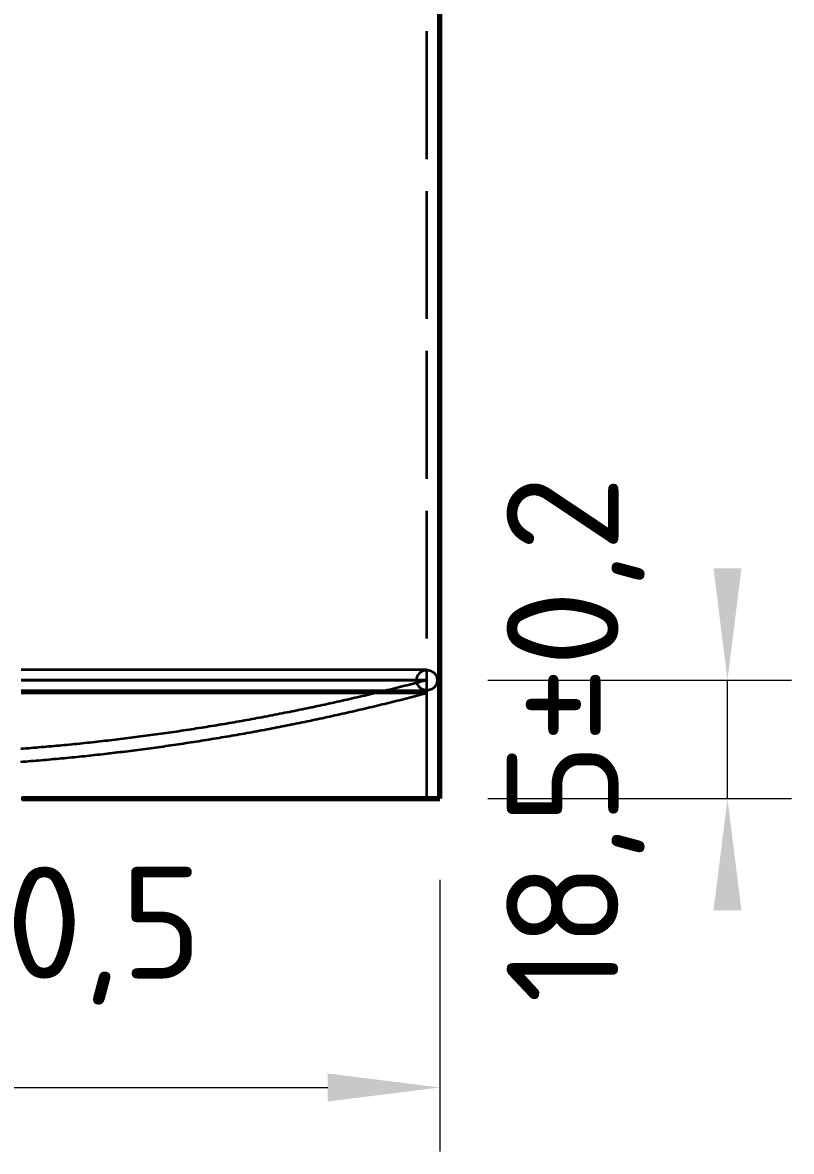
# Model space of a CAD drawing. Header units: millimetres. Extents: x 0 to 594, y 0 to 420.
# Drawn here: x 132.28 to 156.33, y 177.71 to 213.02 of the extents above; entities that cross this region are included whole.
import ezdxf

# ---------------------------------------------------------------- set-up
doc = ezdxf.new("R2010")
doc.units = ezdxf.units.MM
doc.linetypes.add('IRAM-E-TRAZOS', pattern=[5, 4, -1])
for name, color, linetype, lineweight in [('01-VISIBLE', 7, 'CONTINUOUS', 70), ('02-OCULTA', 4, 'IRAM-E-TRAZOS', 35), ('04-COTA', 3, 'CONTINUOUS', 18)]:
    doc.layers.add(name, color=color, linetype=linetype, lineweight=lineweight)
doc.styles.add('ISO3098', font='isocpeur.ttf')
doc.dimstyles.new('FLAMA-IRAM', dxfattribs={"dimtxt": 3.5, "dimasz": 3.5, "dimexe": 2, "dimexo": 1.5, "dimgap": 1, "dimtad": 1, "dimdec": 1, "dimtxsty": 'ISO3098', "dimblk": 'IRAM_FLECHA', "dimblk1": 'IRAM_FLECHA', "dimblk2": 'IRAM_FLECHA', "dimcen": 2.5, "dimclrd": 3, "dimclre": 3, "dimclrt": 3, "dimazin": 3, "dimtfac": 1, "dimtmove": 0, "dimatfit": 3, "dimlwd": 18, "dimlwe": 18})

# ---------------------------------------------------------------- blocks, each defined once
blk = doc.blocks.new('IRAM_FLECHA')
blk.add_solid([(0, 0), (-1, 0.125), (-1, -0.125)])

msp = doc.modelspace()

# ---------------------------------------------------------------- linework, layer by layer
at = {"layer": '01-VISIBLE'}
msp.add_line((145.325, 188.75), (145.325, 286.185), dxfattribs=at)
msp.add_lwpolyline([(132.257, 188.75), (132.348, 188.75), (132.439, 188.75), (132.529, 188.75), (132.62, 188.75), (132.711, 188.75), (132.802, 188.75), (132.892, 188.75), (132.983, 188.75), (133.074, 188.75), (133.165, 188.75), (133.255, 188.75), (133.346, 188.75), (133.437, 188.75), (133.528, 188.75), (133.618, 188.75), (133.709, 188.75), (133.8, 188.75), (133.891, 188.75), (133.981, 188.75), (134.072, 188.75), (134.163, 188.75), (134.254, 188.75), (134.344, 188.75), (134.435, 188.75), (134.526, 188.75), (134.617, 188.75), (134.707, 188.75), (134.798, 188.75), (134.889, 188.75), (134.98, 188.75), (135.07, 188.75), (135.161, 188.75), (135.252, 188.75), (135.343, 188.75), (135.433, 188.75), (135.524, 188.75), (135.615, 188.75), (135.706, 188.75), (135.796, 188.75), (135.887, 188.75), (135.978, 188.75), (136.069, 188.75), (136.159, 188.75), (136.25, 188.75), (136.341, 188.75), (136.431, 188.75), (136.522, 188.75), (136.613, 188.75), (136.704, 188.75), (136.794, 188.75), (136.885, 188.75), (136.976, 188.75), (137.067, 188.75), (137.158, 188.75), (137.248, 188.75), (137.339, 188.75), (137.43, 188.75), (137.521, 188.75), (137.611, 188.75), (137.702, 188.75), (137.793, 188.75), (137.884, 188.75), (137.974, 188.75), (138.065, 188.75), (138.156, 188.75), (138.247, 188.75), (138.337, 188.75), (138.428, 188.75), (138.519, 188.75), (138.61, 188.75), (138.7, 188.75), (138.791, 188.75), (138.882, 188.75), (138.973, 188.75), (139.063, 188.75), (139.154, 188.75), (139.245, 188.75), (139.335, 188.75), (139.426, 188.75), (139.517, 188.75), (139.608, 188.75), (139.699, 188.75), (139.789, 188.75), (139.88, 188.75), (139.971, 188.75), (140.062, 188.75), (140.152, 188.75), (140.243, 188.75), (140.334, 188.75), (140.425, 188.75), (140.515, 188.75), (140.606, 188.75), (140.697, 188.75), (140.788, 188.75), (140.878, 188.75), (140.969, 188.75), (141.06, 188.75), (141.151, 188.75), (141.241, 188.75), (141.332, 188.75), (141.423, 188.75), (141.514, 188.75), (141.604, 188.75), (141.695, 188.75), (141.786, 188.75), (141.877, 188.75), (141.967, 188.75), (142.058, 188.75), (142.149, 188.75), (142.24, 188.75), (142.33, 188.75), (142.421, 188.75), (142.512, 188.75), (142.603, 188.75), (142.693, 188.75), (142.784, 188.75), (142.875, 188.75), (142.966, 188.75), (143.056, 188.75), (143.147, 188.75), (143.238, 188.75), (143.329, 188.75), (143.419, 188.75), (143.51, 188.75), (143.601, 188.75), (143.692, 188.75), (143.782, 188.75), (143.873, 188.75), (143.964, 188.75), (144.055, 188.75), (144.145, 188.75), (144.236, 188.75), (144.327, 188.75), (144.418, 188.75), (144.508, 188.75), (144.599, 188.75), (144.69, 188.75), (144.781, 188.75), (144.871, 188.75), (144.962, 188.75), (145.053, 188.75), (145.144, 188.75), (145.234, 188.75), (145.325, 188.75)], dxfattribs=at)
at = {"layer": '02-OCULTA'}
for p, q in [((144.925, 188.75), (144.925, 286.185)), ((144.925, 192.05), (144.925, 192.45))]:
    msp.add_line(p, q, dxfattribs=at)
for points in [[(144.925, 192.45), (144.847, 192.43), (144.77, 192.409), (144.692, 192.389), (144.615, 192.369), (144.537, 192.349), (144.46, 192.329), (144.382, 192.309), (144.304, 192.289), (144.227, 192.269), (144.149, 192.25), (144.071, 192.23), (143.993, 192.211), (143.916, 192.191), (143.838, 192.172), (143.76, 192.153), (143.682, 192.134), (143.604, 192.115), (143.526, 192.096), (143.449, 192.077), (143.371, 192.058), (143.293, 192.039), (143.215, 192.021), (143.137, 192.002), (143.059, 191.984), (142.981, 191.965), (142.903, 191.947), (142.825, 191.929), (142.747, 191.911), (142.669, 191.893), (142.59, 191.875), (142.512, 191.857), (142.434, 191.839), (142.356, 191.822), (142.278, 191.804), (142.2, 191.787), (142.121, 191.769), (142.043, 191.752), (141.965, 191.735), (141.886, 191.717), (141.808, 191.7), (141.73, 191.683), (141.651, 191.666), (141.573, 191.65), (141.495, 191.633), (141.416, 191.616), (141.338, 191.6), (141.259, 191.583), (141.181, 191.567), (141.102, 191.551), (141.024, 191.534), (140.945, 191.518), (140.867, 191.502), (140.788, 191.486), (140.71, 191.471), (140.631, 191.455), (140.553, 191.439), (140.474, 191.424), (140.395, 191.408), (140.317, 191.393), (140.238, 191.377), (140.159, 191.362), (140.081, 191.347), (140.002, 191.332), (139.923, 191.317), (139.844, 191.302), (139.766, 191.287), (139.687, 191.273), (139.608, 191.258), (139.529, 191.244), (139.45, 191.229), (139.372, 191.215), (139.293, 191.201), (139.214, 191.186), (139.135, 191.172), (139.056, 191.158), (138.977, 191.144), (138.898, 191.131), (138.819, 191.117), (138.74, 191.103), (138.661, 191.09), (138.582, 191.076), (138.503, 191.063), (138.424, 191.05), (138.345, 191.037), (138.266, 191.024), (138.187, 191.011), (138.108, 190.998), (138.029, 190.985), (137.949, 190.972), (137.87, 190.96), (137.791, 190.947), (137.712, 190.935), (137.633, 190.922), (137.554, 190.91), (137.474, 190.898), (137.395, 190.886), (137.316, 190.874), (137.237, 190.862), (137.157, 190.85), (137.078, 190.838), (136.999, 190.827), (136.919, 190.815), (136.84, 190.804), (136.761, 190.792), (136.681, 190.781), (136.602, 190.77), (136.523, 190.759), (136.443, 190.748), (136.364, 190.737), (136.284, 190.726), (136.205, 190.716), (136.125, 190.705), (136.046, 190.694), (135.967, 190.684), (135.887, 190.674), (135.808, 190.663), (135.728, 190.653), (135.649, 190.643), (135.569, 190.633), (135.489, 190.623), (135.41, 190.614), (135.33, 190.604), (135.251, 190.594), (135.171, 190.585), (135.092, 190.575), (135.012, 190.566), (134.932, 190.557), (134.853, 190.548), (134.773, 190.539), (134.693, 190.53), (134.614, 190.521), (134.534, 190.512), (134.454, 190.504), (134.375, 190.495), (134.295, 190.487), (134.215, 190.478), (134.136, 190.47), (134.056, 190.462), (133.976, 190.454), (133.896, 190.446), (133.817, 190.438), (133.737, 190.43), (133.657, 190.422), (133.577, 190.414), (133.498, 190.407), (133.418, 190.399), (133.338, 190.392), (133.258, 190.385), (133.178, 190.378), (133.098, 190.371), (133.019, 190.364), (132.939, 190.357), (132.859, 190.35), (132.779, 190.343), (132.699, 190.337), (132.619, 190.33), (132.539, 190.324), (132.459, 190.317), (132.38, 190.311), (132.3, 190.305), (132.22, 190.299)], [(144.925, 192.77), (144.836, 192.77), (144.748, 192.77), (144.659, 192.77), (144.57, 192.77), (144.481, 192.77), (144.393, 192.77), (144.304, 192.77), (144.215, 192.77), (144.126, 192.77), (144.038, 192.77), (143.949, 192.77), (143.86, 192.77), (143.771, 192.77), (143.683, 192.77), (143.594, 192.77), (143.505, 192.77), (143.416, 192.77), (143.328, 192.77), (143.239, 192.77), (143.15, 192.77), (143.061, 192.77), (142.973, 192.77), (142.884, 192.77), (142.795, 192.77), (142.706, 192.77), (142.618, 192.77), (142.529, 192.77), (142.44, 192.77), (142.351, 192.77), (142.262, 192.77), (142.174, 192.77), (142.085, 192.77), (141.996, 192.77), (141.907, 192.77), (141.819, 192.77), (141.73, 192.77), (141.641, 192.77), (141.552, 192.77), (141.464, 192.77), (141.375, 192.77), (141.286, 192.77), (141.197, 192.77), (141.109, 192.77), (141.02, 192.77), (140.931, 192.77), (140.842, 192.77), (140.754, 192.77), (140.665, 192.77), (140.576, 192.77), (140.487, 192.77), (140.399, 192.77), (140.31, 192.77), (140.221, 192.77), (140.132, 192.77), (140.044, 192.77), (139.955, 192.77), (139.866, 192.77), (139.777, 192.77), (139.689, 192.77), (139.6, 192.77), (139.511, 192.77), (139.422, 192.77), (139.334, 192.77), (139.245, 192.77), (139.156, 192.77), (139.067, 192.77), (138.979, 192.77), (138.89, 192.77), (138.801, 192.77), (138.712, 192.77), (138.624, 192.77), (138.535, 192.77), (138.446, 192.77), (138.357, 192.77), (138.269, 192.77), (138.18, 192.77), (138.091, 192.77), (138.002, 192.77), (137.914, 192.77), (137.825, 192.77), (137.736, 192.77), (137.647, 192.77), (137.559, 192.77), (137.47, 192.77), (137.381, 192.77), (137.292, 192.77), (137.204, 192.77), (137.115, 192.77), (137.026, 192.77), (136.937, 192.77), (136.849, 192.77), (136.76, 192.77), (136.671, 192.77), (136.582, 192.77), (136.494, 192.77), (136.405, 192.77), (136.316, 192.77), (136.227, 192.77), (136.139, 192.77), (136.05, 192.77), (135.961, 192.77), (135.872, 192.77), (135.784, 192.77), (135.695, 192.77), (135.606, 192.77), (135.517, 192.77), (135.429, 192.77), (135.34, 192.77), (135.251, 192.77), (135.162, 192.77), (135.074, 192.77), (134.985, 192.77), (134.896, 192.77), (134.807, 192.77), (134.719, 192.77), (134.63, 192.77), (134.541, 192.77), (134.452, 192.77), (134.364, 192.77), (134.275, 192.77), (134.186, 192.77), (134.097, 192.77), (134.009, 192.77), (133.92, 192.77), (133.831, 192.77), (133.742, 192.77), (133.654, 192.77), (133.565, 192.77), (133.476, 192.77), (133.387, 192.77), (133.299, 192.77), (133.21, 192.77), (133.121, 192.77), (133.032, 192.77), (132.944, 192.77), (132.855, 192.77), (132.766, 192.77), (132.677, 192.77), (132.589, 192.77), (132.5, 192.77), (132.411, 192.77), (132.322, 192.77), (132.234, 192.77)], [(144.925, 192.77), (144.836, 192.77), (144.748, 192.77), (144.659, 192.77), (144.57, 192.77), (144.481, 192.77), (144.393, 192.77), (144.304, 192.77), (144.215, 192.77), (144.126, 192.77), (144.038, 192.77), (143.949, 192.77), (143.86, 192.77), (143.771, 192.77), (143.683, 192.77), (143.594, 192.77), (143.505, 192.77), (143.416, 192.77), (143.328, 192.77), (143.239, 192.77), (143.15, 192.77), (143.061, 192.77), (142.973, 192.77), (142.884, 192.77), (142.795, 192.77), (142.706, 192.77), (142.618, 192.77), (142.529, 192.77), (142.44, 192.77), (142.351, 192.77), (142.262, 192.77), (142.174, 192.77), (142.085, 192.77), (141.996, 192.77), (141.907, 192.77), (141.819, 192.77), (141.73, 192.77), (141.641, 192.77), (141.552, 192.77), (141.464, 192.77), (141.375, 192.77), (141.286, 192.77), (141.197, 192.77), (141.109, 192.77), (141.02, 192.77), (140.931, 192.77), (140.842, 192.77), (140.754, 192.77), (140.665, 192.77), (140.576, 192.77), (140.487, 192.77), (140.399, 192.77), (140.31, 192.77), (140.221, 192.77), (140.132, 192.77), (140.044, 192.77), (139.955, 192.77), (139.866, 192.77), (139.777, 192.77), (139.689, 192.77), (139.6, 192.77), (139.511, 192.77), (139.422, 192.77), (139.334, 192.77), (139.245, 192.77), (139.156, 192.77), (139.067, 192.77), (138.979, 192.77), (138.89, 192.77), (138.801, 192.77), (138.712, 192.77), (138.624, 192.77), (138.535, 192.77), (138.446, 192.77), (138.357, 192.77), (138.269, 192.77), (138.18, 192.77), (138.091, 192.77), (138.002, 192.77), (137.914, 192.77), (137.825, 192.77), (137.736, 192.77), (137.647, 192.77), (137.559, 192.77), (137.47, 192.77), (137.381, 192.77), (137.292, 192.77), (137.204, 192.77), (137.115, 192.77), (137.026, 192.77), (136.937, 192.77), (136.849, 192.77), (136.76, 192.77), (136.671, 192.77), (136.582, 192.77), (136.494, 192.77), (136.405, 192.77), (136.316, 192.77), (136.227, 192.77), (136.139, 192.77), (136.05, 192.77), (135.961, 192.77), (135.872, 192.77), (135.784, 192.77), (135.695, 192.77), (135.606, 192.77), (135.517, 192.77), (135.429, 192.77), (135.34, 192.77), (135.251, 192.77), (135.162, 192.77), (135.074, 192.77), (134.985, 192.77), (134.896, 192.77), (134.807, 192.77), (134.719, 192.77), (134.63, 192.77), (134.541, 192.77), (134.452, 192.77), (134.364, 192.77), (134.275, 192.77), (134.186, 192.77), (134.097, 192.77), (134.009, 192.77), (133.92, 192.77), (133.831, 192.77), (133.742, 192.77), (133.654, 192.77), (133.565, 192.77), (133.476, 192.77), (133.387, 192.77), (133.299, 192.77), (133.21, 192.77), (133.121, 192.77), (133.032, 192.77), (132.944, 192.77), (132.855, 192.77), (132.766, 192.77), (132.677, 192.77), (132.589, 192.77), (132.5, 192.77), (132.411, 192.77), (132.322, 192.77), (132.234, 192.77)], [(144.925, 192.45), (144.836, 192.45), (144.748, 192.45), (144.659, 192.45), (144.57, 192.45), (144.481, 192.45), (144.393, 192.45), (144.304, 192.45), (144.215, 192.45), (144.126, 192.45), (144.037, 192.45), (143.949, 192.45), (143.86, 192.45), (143.771, 192.45), (143.683, 192.45), (143.594, 192.45), (143.505, 192.45), (143.416, 192.45), (143.328, 192.45), (143.239, 192.45), (143.15, 192.45), (143.061, 192.45), (142.972, 192.45), (142.884, 192.45), (142.795, 192.45), (142.706, 192.45), (142.618, 192.45), (142.529, 192.45), (142.44, 192.45), (142.351, 192.45), (142.262, 192.45), (142.174, 192.45), (142.085, 192.45), (141.996, 192.45), (141.907, 192.45), (141.819, 192.45), (141.73, 192.45), (141.641, 192.45), (141.552, 192.45), (141.464, 192.45), (141.375, 192.45), (141.286, 192.45), (141.197, 192.45), (141.109, 192.45), (141.02, 192.45), (140.931, 192.45), (140.842, 192.45), (140.754, 192.45), (140.665, 192.45), (140.576, 192.45), (140.487, 192.45), (140.399, 192.45), (140.31, 192.45), (140.221, 192.45), (140.132, 192.45), (140.044, 192.45), (139.955, 192.45), (139.866, 192.45), (139.777, 192.45), (139.689, 192.45), (139.6, 192.45), (139.511, 192.45), (139.422, 192.45), (139.334, 192.45), (139.245, 192.45), (139.156, 192.45), (139.067, 192.45), (138.979, 192.45), (138.89, 192.45), (138.801, 192.45), (138.712, 192.45), (138.624, 192.45), (138.535, 192.45), (138.446, 192.45), (138.357, 192.45), (138.269, 192.45), (138.18, 192.45), (138.091, 192.45), (138.002, 192.45), (137.914, 192.45), (137.825, 192.45), (137.736, 192.45), (137.647, 192.45), (137.559, 192.45), (137.47, 192.45), (137.381, 192.45), (137.292, 192.45), (137.204, 192.45), (137.115, 192.45), (137.026, 192.45), (136.937, 192.45), (136.849, 192.45), (136.76, 192.45), (136.671, 192.45), (136.582, 192.45), (136.494, 192.45), (136.405, 192.45), (136.316, 192.45), (136.227, 192.45), (136.139, 192.45), (136.05, 192.45), (135.961, 192.45), (135.872, 192.45), (135.784, 192.45), (135.695, 192.45), (135.606, 192.45), (135.517, 192.45), (135.429, 192.45), (135.34, 192.45), (135.251, 192.45), (135.162, 192.45), (135.074, 192.45), (134.985, 192.45), (134.896, 192.45), (134.807, 192.45), (134.719, 192.45), (134.63, 192.45), (134.541, 192.45), (134.452, 192.45), (134.364, 192.45), (134.275, 192.45), (134.186, 192.45), (134.097, 192.45), (134.009, 192.45), (133.92, 192.45), (133.831, 192.45), (133.742, 192.45), (133.654, 192.45), (133.565, 192.45), (133.476, 192.45), (133.387, 192.45), (133.299, 192.45), (133.21, 192.45), (133.121, 192.45), (133.032, 192.45), (132.944, 192.45), (132.855, 192.45), (132.766, 192.45), (132.677, 192.45), (132.589, 192.45), (132.5, 192.45), (132.411, 192.45), (132.322, 192.45), (132.234, 192.45)], [(132.234, 192.45), (132.322, 192.45), (132.411, 192.45), (132.5, 192.45), (132.589, 192.45), (132.677, 192.45), (132.766, 192.45), (132.855, 192.45), (132.944, 192.45), (133.032, 192.45), (133.121, 192.45), (133.21, 192.45), (133.299, 192.45), (133.387, 192.45), (133.476, 192.45), (133.565, 192.45), (133.654, 192.45), (133.742, 192.45), (133.831, 192.45), (133.92, 192.45), (134.009, 192.45), (134.097, 192.45), (134.186, 192.45), (134.275, 192.45), (134.364, 192.45), (134.452, 192.45), (134.541, 192.45), (134.63, 192.45), (134.719, 192.45), (134.807, 192.45), (134.896, 192.45), (134.985, 192.45), (135.074, 192.45), (135.162, 192.45), (135.251, 192.45), (135.34, 192.45), (135.429, 192.45), (135.517, 192.45), (135.606, 192.45), (135.695, 192.45), (135.784, 192.45), (135.872, 192.45), (135.961, 192.45), (136.05, 192.45), (136.139, 192.45), (136.227, 192.45), (136.316, 192.45), (136.405, 192.45), (136.494, 192.45), (136.582, 192.45), (136.671, 192.45), (136.76, 192.45), (136.849, 192.45), (136.937, 192.45), (137.026, 192.45), (137.115, 192.45), (137.204, 192.45), (137.292, 192.45), (137.381, 192.45), (137.47, 192.45), (137.559, 192.45), (137.647, 192.45), (137.736, 192.45), (137.825, 192.45), (137.914, 192.45), (138.002, 192.45), (138.091, 192.45), (138.18, 192.45), (138.269, 192.45), (138.357, 192.45), (138.446, 192.45), (138.535, 192.45), (138.624, 192.45), (138.712, 192.45), (138.801, 192.45), (138.89, 192.45), (138.979, 192.45), (139.067, 192.45), (139.156, 192.45), (139.245, 192.45), (139.334, 192.45), (139.422, 192.45), (139.511, 192.45), (139.6, 192.45), (139.689, 192.45), (139.777, 192.45), (139.866, 192.45), (139.955, 192.45), (140.044, 192.45), (140.132, 192.45), (140.221, 192.45), (140.31, 192.45), (140.399, 192.45), (140.487, 192.45), (140.576, 192.45), (140.665, 192.45), (140.754, 192.45), (140.842, 192.45), (140.931, 192.45), (141.02, 192.45), (141.109, 192.45), (141.197, 192.45), (141.286, 192.45), (141.375, 192.45), (141.464, 192.45), (141.552, 192.45), (141.641, 192.45), (141.73, 192.45), (141.819, 192.45), (141.907, 192.45), (141.996, 192.45), (142.085, 192.45), (142.174, 192.45), (142.262, 192.45), (142.351, 192.45), (142.44, 192.45), (142.529, 192.45), (142.618, 192.45), (142.706, 192.45), (142.795, 192.45), (142.884, 192.45), (142.972, 192.45), (143.061, 192.45), (143.15, 192.45), (143.239, 192.45), (143.328, 192.45), (143.416, 192.45), (143.505, 192.45), (143.594, 192.45), (143.683, 192.45), (143.771, 192.45), (143.86, 192.45), (143.949, 192.45), (144.037, 192.45), (144.126, 192.45), (144.215, 192.45), (144.304, 192.45), (144.393, 192.45), (144.481, 192.45), (144.57, 192.45), (144.659, 192.45), (144.748, 192.45), (144.836, 192.45), (144.925, 192.45)], [(132.234, 192.13), (132.322, 192.13), (132.411, 192.13), (132.5, 192.13), (132.589, 192.13), (132.677, 192.13), (132.766, 192.13), (132.855, 192.13), (132.944, 192.13), (133.032, 192.13), (133.121, 192.13), (133.21, 192.13), (133.299, 192.13), (133.387, 192.13), (133.476, 192.13), (133.565, 192.13), (133.654, 192.13), (133.742, 192.13), (133.831, 192.13), (133.92, 192.13), (134.009, 192.13), (134.097, 192.13), (134.186, 192.13), (134.275, 192.13), (134.364, 192.13), (134.452, 192.13), (134.541, 192.13), (134.63, 192.13), (134.719, 192.13), (134.807, 192.13), (134.896, 192.13), (134.985, 192.13), (135.074, 192.13), (135.162, 192.13), (135.251, 192.13), (135.34, 192.13), (135.429, 192.13), (135.517, 192.13), (135.606, 192.13), (135.695, 192.13), (135.784, 192.13), (135.872, 192.13), (135.961, 192.13), (136.05, 192.13), (136.139, 192.13), (136.227, 192.13), (136.316, 192.13), (136.405, 192.13), (136.494, 192.13), (136.582, 192.13), (136.671, 192.13), (136.76, 192.13), (136.849, 192.13), (136.937, 192.13), (137.026, 192.13), (137.115, 192.13), (137.204, 192.13), (137.292, 192.13), (137.381, 192.13), (137.47, 192.13), (137.559, 192.13), (137.647, 192.13), (137.736, 192.13), (137.825, 192.13), (137.914, 192.13), (138.002, 192.13), (138.091, 192.13), (138.18, 192.13), (138.269, 192.13), (138.357, 192.13), (138.446, 192.13), (138.535, 192.13), (138.624, 192.13), (138.712, 192.13), (138.801, 192.13), (138.89, 192.13), (138.979, 192.13), (139.067, 192.13), (139.156, 192.13), (139.245, 192.13), (139.334, 192.13), (139.422, 192.13), (139.511, 192.13), (139.6, 192.13), (139.689, 192.13), (139.777, 192.13), (139.866, 192.13), (139.955, 192.13), (140.044, 192.13), (140.132, 192.13), (140.221, 192.13), (140.31, 192.13), (140.399, 192.13), (140.487, 192.13), (140.576, 192.13), (140.665, 192.13), (140.754, 192.13), (140.842, 192.13), (140.931, 192.13), (141.02, 192.13), (141.109, 192.13), (141.197, 192.13), (141.286, 192.13), (141.375, 192.13), (141.464, 192.13), (141.552, 192.13), (141.641, 192.13), (141.73, 192.13), (141.819, 192.13), (141.907, 192.13), (141.996, 192.13), (142.085, 192.13), (142.174, 192.13), (142.262, 192.13), (142.351, 192.13), (142.44, 192.13), (142.529, 192.13), (142.618, 192.13), (142.706, 192.13), (142.795, 192.13), (142.884, 192.13), (142.972, 192.13), (143.061, 192.13), (143.15, 192.13), (143.239, 192.13), (143.328, 192.13), (143.416, 192.13), (143.505, 192.13), (143.594, 192.13), (143.683, 192.13), (143.771, 192.13), (143.86, 192.13), (143.949, 192.13), (144.037, 192.13), (144.126, 192.13), (144.215, 192.13), (144.304, 192.13), (144.393, 192.13), (144.481, 192.13), (144.57, 192.13), (144.659, 192.13), (144.748, 192.13), (144.836, 192.13), (144.925, 192.13)], [(132.234, 192.13), (132.322, 192.13), (132.411, 192.13), (132.5, 192.13), (132.589, 192.13), (132.677, 192.13), (132.766, 192.13), (132.855, 192.13), (132.944, 192.13), (133.032, 192.13), (133.121, 192.13), (133.21, 192.13), (133.299, 192.13), (133.387, 192.13), (133.476, 192.13), (133.565, 192.13), (133.654, 192.13), (133.742, 192.13), (133.831, 192.13), (133.92, 192.13), (134.009, 192.13), (134.097, 192.13), (134.186, 192.13), (134.275, 192.13), (134.364, 192.13), (134.452, 192.13), (134.541, 192.13), (134.63, 192.13), (134.719, 192.13), (134.807, 192.13), (134.896, 192.13), (134.985, 192.13), (135.074, 192.13), (135.162, 192.13), (135.251, 192.13), (135.34, 192.13), (135.429, 192.13), (135.517, 192.13), (135.606, 192.13), (135.695, 192.13), (135.784, 192.13), (135.872, 192.13), (135.961, 192.13), (136.05, 192.13), (136.139, 192.13), (136.227, 192.13), (136.316, 192.13), (136.405, 192.13), (136.494, 192.13), (136.582, 192.13), (136.671, 192.13), (136.76, 192.13), (136.849, 192.13), (136.937, 192.13), (137.026, 192.13), (137.115, 192.13), (137.204, 192.13), (137.292, 192.13), (137.381, 192.13), (137.47, 192.13), (137.559, 192.13), (137.647, 192.13), (137.736, 192.13), (137.825, 192.13), (137.914, 192.13), (138.002, 192.13), (138.091, 192.13), (138.18, 192.13), (138.269, 192.13), (138.357, 192.13), (138.446, 192.13), (138.535, 192.13), (138.624, 192.13), (138.712, 192.13), (138.801, 192.13), (138.89, 192.13), (138.979, 192.13), (139.067, 192.13), (139.156, 192.13), (139.245, 192.13), (139.334, 192.13), (139.422, 192.13), (139.511, 192.13), (139.6, 192.13), (139.689, 192.13), (139.777, 192.13), (139.866, 192.13), (139.955, 192.13), (140.044, 192.13), (140.132, 192.13), (140.221, 192.13), (140.31, 192.13), (140.399, 192.13), (140.487, 192.13), (140.576, 192.13), (140.665, 192.13), (140.754, 192.13), (140.842, 192.13), (140.931, 192.13), (141.02, 192.13), (141.109, 192.13), (141.197, 192.13), (141.286, 192.13), (141.375, 192.13), (141.464, 192.13), (141.552, 192.13), (141.641, 192.13), (141.73, 192.13), (141.819, 192.13), (141.907, 192.13), (141.996, 192.13), (142.085, 192.13), (142.174, 192.13), (142.262, 192.13), (142.351, 192.13), (142.44, 192.13), (142.529, 192.13), (142.618, 192.13), (142.706, 192.13), (142.795, 192.13), (142.884, 192.13), (142.972, 192.13), (143.061, 192.13), (143.15, 192.13), (143.239, 192.13), (143.328, 192.13), (143.416, 192.13), (143.505, 192.13), (143.594, 192.13), (143.683, 192.13), (143.771, 192.13), (143.86, 192.13), (143.949, 192.13), (144.037, 192.13), (144.126, 192.13), (144.215, 192.13), (144.304, 192.13), (144.393, 192.13), (144.481, 192.13), (144.57, 192.13), (144.659, 192.13), (144.748, 192.13), (144.836, 192.13), (144.925, 192.13)], [(132.22, 189.899), (132.3, 189.905), (132.38, 189.911), (132.459, 189.917), (132.539, 189.924), (132.619, 189.93), (132.699, 189.937), (132.779, 189.943), (132.859, 189.95), (132.939, 189.957), (133.019, 189.964), (133.098, 189.971), (133.178, 189.978), (133.258, 189.985), (133.338, 189.992), (133.418, 189.999), (133.498, 190.007), (133.577, 190.014), (133.657, 190.022), (133.737, 190.03), (133.817, 190.038), (133.896, 190.046), (133.976, 190.054), (134.056, 190.062), (134.136, 190.07), (134.215, 190.078), (134.295, 190.087), (134.375, 190.095), (134.454, 190.104), (134.534, 190.112), (134.614, 190.121), (134.693, 190.13), (134.773, 190.139), (134.853, 190.148), (134.932, 190.157), (135.012, 190.166), (135.092, 190.175), (135.171, 190.185), (135.251, 190.194), (135.33, 190.204), (135.41, 190.214), (135.489, 190.223), (135.569, 190.233), (135.649, 190.243), (135.728, 190.253), (135.808, 190.263), (135.887, 190.274), (135.967, 190.284), (136.046, 190.294), (136.125, 190.305), (136.205, 190.316), (136.284, 190.326), (136.364, 190.337), (136.443, 190.348), (136.523, 190.359), (136.602, 190.37), (136.681, 190.381), (136.761, 190.392), (136.84, 190.404), (136.919, 190.415), (136.999, 190.427), (137.078, 190.438), (137.157, 190.45), (137.237, 190.462), (137.316, 190.474), (137.395, 190.486), (137.474, 190.498), (137.554, 190.51), (137.633, 190.522), (137.712, 190.535), (137.791, 190.547), (137.87, 190.56), (137.949, 190.572), (138.029, 190.585), (138.108, 190.598), (138.187, 190.611), (138.266, 190.624), (138.345, 190.637), (138.424, 190.65), (138.503, 190.663), (138.582, 190.676), (138.661, 190.69), (138.74, 190.703), (138.819, 190.717), (138.898, 190.731), (138.977, 190.744), (139.056, 190.758), (139.135, 190.772), (139.214, 190.786), (139.293, 190.801), (139.372, 190.815), (139.45, 190.829), (139.529, 190.844), (139.608, 190.858), (139.687, 190.873), (139.766, 190.887), (139.844, 190.902), (139.923, 190.917), (140.002, 190.932), (140.081, 190.947), (140.159, 190.962), (140.238, 190.977), (140.317, 190.993), (140.395, 191.008), (140.474, 191.024), (140.553, 191.039), (140.631, 191.055), (140.71, 191.071), (140.788, 191.086), (140.867, 191.102), (140.945, 191.118), (141.024, 191.134), (141.102, 191.151), (141.181, 191.167), (141.259, 191.183), (141.338, 191.2), (141.416, 191.216), (141.495, 191.233), (141.573, 191.25), (141.651, 191.266), (141.73, 191.283), (141.808, 191.3), (141.886, 191.317), (141.965, 191.335), (142.043, 191.352), (142.121, 191.369), (142.2, 191.387), (142.278, 191.404), (142.356, 191.422), (142.434, 191.439), (142.512, 191.457), (142.59, 191.475), (142.669, 191.493), (142.747, 191.511), (142.825, 191.529), (142.903, 191.547), (142.981, 191.565), (143.059, 191.584), (143.137, 191.602), (143.215, 191.621), (143.293, 191.639), (143.371, 191.658), (143.449, 191.677), (143.526, 191.696), (143.604, 191.715), (143.682, 191.734), (143.76, 191.753), (143.838, 191.772), (143.916, 191.791), (143.993, 191.811), (144.071, 191.83), (144.149, 191.85), (144.227, 191.869), (144.304, 191.889), (144.382, 191.909), (144.46, 191.929), (144.537, 191.949), (144.615, 191.969), (144.692, 191.989), (144.77, 192.009), (144.847, 192.03), (144.925, 192.05)], [(144.925, 192.05), (144.836, 192.05), (144.748, 192.05), (144.659, 192.05), (144.57, 192.05), (144.481, 192.05), (144.393, 192.05), (144.304, 192.05), (144.215, 192.05), (144.126, 192.05), (144.037, 192.05), (143.949, 192.05), (143.86, 192.05), (143.771, 192.05), (143.683, 192.05), (143.594, 192.05), (143.505, 192.05), (143.416, 192.05), (143.328, 192.05), (143.239, 192.05), (143.15, 192.05), (143.061, 192.05), (142.972, 192.05), (142.884, 192.05), (142.795, 192.05), (142.706, 192.05), (142.618, 192.05), (142.529, 192.05), (142.44, 192.05), (142.351, 192.05), (142.262, 192.05), (142.174, 192.05), (142.085, 192.05), (141.996, 192.05), (141.907, 192.05), (141.819, 192.05), (141.73, 192.05), (141.641, 192.05), (141.552, 192.05), (141.464, 192.05), (141.375, 192.05), (141.286, 192.05), (141.197, 192.05), (141.109, 192.05), (141.02, 192.05), (140.931, 192.05), (140.842, 192.05), (140.754, 192.05), (140.665, 192.05), (140.576, 192.05), (140.487, 192.05), (140.399, 192.05), (140.31, 192.05), (140.221, 192.05), (140.132, 192.05), (140.044, 192.05), (139.955, 192.05), (139.866, 192.05), (139.777, 192.05), (139.689, 192.05), (139.6, 192.05), (139.511, 192.05), (139.422, 192.05), (139.334, 192.05), (139.245, 192.05), (139.156, 192.05), (139.067, 192.05), (138.979, 192.05), (138.89, 192.05), (138.801, 192.05), (138.712, 192.05), (138.624, 192.05), (138.535, 192.05), (138.446, 192.05), (138.357, 192.05), (138.269, 192.05), (138.18, 192.05), (138.091, 192.05), (138.002, 192.05), (137.914, 192.05), (137.825, 192.05), (137.736, 192.05), (137.647, 192.05), (137.559, 192.05), (137.47, 192.05), (137.381, 192.05), (137.292, 192.05), (137.204, 192.05), (137.115, 192.05), (137.026, 192.05), (136.937, 192.05), (136.849, 192.05), (136.76, 192.05), (136.671, 192.05), (136.582, 192.05), (136.494, 192.05), (136.405, 192.05), (136.316, 192.05), (136.227, 192.05), (136.139, 192.05), (136.05, 192.05), (135.961, 192.05), (135.872, 192.05), (135.784, 192.05), (135.695, 192.05), (135.606, 192.05), (135.517, 192.05), (135.429, 192.05), (135.34, 192.05), (135.251, 192.05), (135.162, 192.05), (135.074, 192.05), (134.985, 192.05), (134.896, 192.05), (134.807, 192.05), (134.719, 192.05), (134.63, 192.05), (134.541, 192.05), (134.452, 192.05), (134.364, 192.05), (134.275, 192.05), (134.186, 192.05), (134.097, 192.05), (134.009, 192.05), (133.92, 192.05), (133.831, 192.05), (133.742, 192.05), (133.654, 192.05), (133.565, 192.05), (133.476, 192.05), (133.387, 192.05), (133.299, 192.05), (133.21, 192.05), (133.121, 192.05), (133.032, 192.05), (132.944, 192.05), (132.855, 192.05), (132.766, 192.05), (132.677, 192.05), (132.589, 192.05), (132.5, 192.05), (132.411, 192.05), (132.322, 192.05), (132.234, 192.05)], [(132.234, 192.05), (132.322, 192.05), (132.411, 192.05), (132.5, 192.05), (132.589, 192.05), (132.677, 192.05), (132.766, 192.05), (132.855, 192.05), (132.944, 192.05), (133.032, 192.05), (133.121, 192.05), (133.21, 192.05), (133.299, 192.05), (133.387, 192.05), (133.476, 192.05), (133.565, 192.05), (133.654, 192.05), (133.742, 192.05), (133.831, 192.05), (133.92, 192.05), (134.009, 192.05), (134.097, 192.05), (134.186, 192.05), (134.275, 192.05), (134.364, 192.05), (134.452, 192.05), (134.541, 192.05), (134.63, 192.05), (134.719, 192.05), (134.807, 192.05), (134.896, 192.05), (134.985, 192.05), (135.074, 192.05), (135.162, 192.05), (135.251, 192.05), (135.34, 192.05), (135.429, 192.05), (135.517, 192.05), (135.606, 192.05), (135.695, 192.05), (135.784, 192.05), (135.872, 192.05), (135.961, 192.05), (136.05, 192.05), (136.139, 192.05), (136.227, 192.05), (136.316, 192.05), (136.405, 192.05), (136.494, 192.05), (136.582, 192.05), (136.671, 192.05), (136.76, 192.05), (136.849, 192.05), (136.937, 192.05), (137.026, 192.05), (137.115, 192.05), (137.204, 192.05), (137.292, 192.05), (137.381, 192.05), (137.47, 192.05), (137.559, 192.05), (137.647, 192.05), (137.736, 192.05), (137.825, 192.05), (137.914, 192.05), (138.002, 192.05), (138.091, 192.05), (138.18, 192.05), (138.269, 192.05), (138.357, 192.05), (138.446, 192.05), (138.535, 192.05), (138.624, 192.05), (138.712, 192.05), (138.801, 192.05), (138.89, 192.05), (138.979, 192.05), (139.067, 192.05), (139.156, 192.05), (139.245, 192.05), (139.334, 192.05), (139.422, 192.05), (139.511, 192.05), (139.6, 192.05), (139.689, 192.05), (139.777, 192.05), (139.866, 192.05), (139.955, 192.05), (140.044, 192.05), (140.132, 192.05), (140.221, 192.05), (140.31, 192.05), (140.399, 192.05), (140.487, 192.05), (140.576, 192.05), (140.665, 192.05), (140.754, 192.05), (140.842, 192.05), (140.931, 192.05), (141.02, 192.05), (141.109, 192.05), (141.197, 192.05), (141.286, 192.05), (141.375, 192.05), (141.464, 192.05), (141.552, 192.05), (141.641, 192.05), (141.73, 192.05), (141.819, 192.05), (141.907, 192.05), (141.996, 192.05), (142.085, 192.05), (142.174, 192.05), (142.262, 192.05), (142.351, 192.05), (142.44, 192.05), (142.529, 192.05), (142.618, 192.05), (142.706, 192.05), (142.795, 192.05), (142.884, 192.05), (142.972, 192.05), (143.061, 192.05), (143.15, 192.05), (143.239, 192.05), (143.328, 192.05), (143.416, 192.05), (143.505, 192.05), (143.594, 192.05), (143.683, 192.05), (143.771, 192.05), (143.86, 192.05), (143.949, 192.05), (144.037, 192.05), (144.126, 192.05), (144.215, 192.05), (144.304, 192.05), (144.393, 192.05), (144.481, 192.05), (144.57, 192.05), (144.659, 192.05), (144.748, 192.05), (144.836, 192.05), (144.925, 192.05)], [(144.925, 188.75), (144.836, 188.75), (144.748, 188.75), (144.659, 188.75), (144.57, 188.75), (144.481, 188.75), (144.393, 188.75), (144.304, 188.75), (144.215, 188.75), (144.126, 188.75), (144.037, 188.75), (143.949, 188.75), (143.86, 188.75), (143.771, 188.75), (143.683, 188.75), (143.594, 188.75), (143.505, 188.75), (143.416, 188.75), (143.328, 188.75), (143.239, 188.75), (143.15, 188.75), (143.061, 188.75), (142.972, 188.75), (142.884, 188.75), (142.795, 188.75), (142.706, 188.75), (142.618, 188.75), (142.529, 188.75), (142.44, 188.75), (142.351, 188.75), (142.262, 188.75), (142.174, 188.75), (142.085, 188.75), (141.996, 188.75), (141.907, 188.75), (141.819, 188.75), (141.73, 188.75), (141.641, 188.75), (141.552, 188.75), (141.464, 188.75), (141.375, 188.75), (141.286, 188.75), (141.197, 188.75), (141.109, 188.75), (141.02, 188.75), (140.931, 188.75), (140.842, 188.75), (140.754, 188.75), (140.665, 188.75), (140.576, 188.75), (140.487, 188.75), (140.399, 188.75), (140.31, 188.75), (140.221, 188.75), (140.132, 188.75), (140.044, 188.75), (139.955, 188.75), (139.866, 188.75), (139.777, 188.75), (139.689, 188.75), (139.6, 188.75), (139.511, 188.75), (139.422, 188.75), (139.334, 188.75), (139.245, 188.75), (139.156, 188.75), (139.067, 188.75), (138.979, 188.75), (138.89, 188.75), (138.801, 188.75), (138.712, 188.75), (138.624, 188.75), (138.535, 188.75), (138.446, 188.75), (138.357, 188.75), (138.269, 188.75), (138.18, 188.75), (138.091, 188.75), (138.002, 188.75), (137.914, 188.75), (137.825, 188.75), (137.736, 188.75), (137.647, 188.75), (137.559, 188.75), (137.47, 188.75), (137.381, 188.75), (137.292, 188.75), (137.204, 188.75), (137.115, 188.75), (137.026, 188.75), (136.937, 188.75), (136.849, 188.75), (136.76, 188.75), (136.671, 188.75), (136.582, 188.75), (136.494, 188.75), (136.405, 188.75), (136.316, 188.75), (136.227, 188.75), (136.139, 188.75), (136.05, 188.75), (135.961, 188.75), (135.872, 188.75), (135.784, 188.75), (135.695, 188.75), (135.606, 188.75), (135.517, 188.75), (135.429, 188.75), (135.34, 188.75), (135.251, 188.75), (135.162, 188.75), (135.074, 188.75), (134.985, 188.75), (134.896, 188.75), (134.807, 188.75), (134.719, 188.75), (134.63, 188.75), (134.541, 188.75), (134.452, 188.75), (134.364, 188.75), (134.275, 188.75), (134.186, 188.75), (134.097, 188.75), (134.009, 188.75), (133.92, 188.75), (133.831, 188.75), (133.742, 188.75), (133.654, 188.75), (133.565, 188.75), (133.476, 188.75), (133.387, 188.75), (133.299, 188.75), (133.21, 188.75), (133.121, 188.75), (133.032, 188.75), (132.944, 188.75), (132.855, 188.75), (132.766, 188.75), (132.677, 188.75), (132.589, 188.75), (132.5, 188.75), (132.411, 188.75), (132.322, 188.75), (132.234, 188.75)], [(132.234, 188.75), (132.322, 188.75), (132.411, 188.75), (132.5, 188.75), (132.589, 188.75), (132.677, 188.75), (132.766, 188.75), (132.855, 188.75), (132.944, 188.75), (133.032, 188.75), (133.121, 188.75), (133.21, 188.75), (133.299, 188.75), (133.387, 188.75), (133.476, 188.75), (133.565, 188.75), (133.654, 188.75), (133.742, 188.75), (133.831, 188.75), (133.92, 188.75), (134.009, 188.75), (134.097, 188.75), (134.186, 188.75), (134.275, 188.75), (134.364, 188.75), (134.452, 188.75), (134.541, 188.75), (134.63, 188.75), (134.719, 188.75), (134.807, 188.75), (134.896, 188.75), (134.985, 188.75), (135.074, 188.75), (135.162, 188.75), (135.251, 188.75), (135.34, 188.75), (135.429, 188.75), (135.517, 188.75), (135.606, 188.75), (135.695, 188.75), (135.784, 188.75), (135.872, 188.75), (135.961, 188.75), (136.05, 188.75), (136.139, 188.75), (136.227, 188.75), (136.316, 188.75), (136.405, 188.75), (136.494, 188.75), (136.582, 188.75), (136.671, 188.75), (136.76, 188.75), (136.849, 188.75), (136.937, 188.75), (137.026, 188.75), (137.115, 188.75), (137.204, 188.75), (137.292, 188.75), (137.381, 188.75), (137.47, 188.75), (137.559, 188.75), (137.647, 188.75), (137.736, 188.75), (137.825, 188.75), (137.914, 188.75), (138.002, 188.75), (138.091, 188.75), (138.18, 188.75), (138.269, 188.75), (138.357, 188.75), (138.446, 188.75), (138.535, 188.75), (138.624, 188.75), (138.712, 188.75), (138.801, 188.75), (138.89, 188.75), (138.979, 188.75), (139.067, 188.75), (139.156, 188.75), (139.245, 188.75), (139.334, 188.75), (139.422, 188.75), (139.511, 188.75), (139.6, 188.75), (139.689, 188.75), (139.777, 188.75), (139.866, 188.75), (139.955, 188.75), (140.044, 188.75), (140.132, 188.75), (140.221, 188.75), (140.31, 188.75), (140.399, 188.75), (140.487, 188.75), (140.576, 188.75), (140.665, 188.75), (140.754, 188.75), (140.842, 188.75), (140.931, 188.75), (141.02, 188.75), (141.109, 188.75), (141.197, 188.75), (141.286, 188.75), (141.375, 188.75), (141.464, 188.75), (141.552, 188.75), (141.641, 188.75), (141.73, 188.75), (141.819, 188.75), (141.907, 188.75), (141.996, 188.75), (142.085, 188.75), (142.174, 188.75), (142.262, 188.75), (142.351, 188.75), (142.44, 188.75), (142.529, 188.75), (142.618, 188.75), (142.706, 188.75), (142.795, 188.75), (142.884, 188.75), (142.972, 188.75), (143.061, 188.75), (143.15, 188.75), (143.239, 188.75), (143.328, 188.75), (143.416, 188.75), (143.505, 188.75), (143.594, 188.75), (143.683, 188.75), (143.771, 188.75), (143.86, 188.75), (143.949, 188.75), (144.037, 188.75), (144.126, 188.75), (144.215, 188.75), (144.304, 188.75), (144.393, 188.75), (144.481, 188.75), (144.57, 188.75), (144.659, 188.75), (144.748, 188.75), (144.836, 188.75), (144.925, 188.75)], [(145.325, 188.75), (145.234, 188.75), (145.144, 188.75), (145.053, 188.75), (144.962, 188.75), (144.871, 188.75), (144.781, 188.75), (144.69, 188.75), (144.599, 188.75), (144.508, 188.75), (144.418, 188.75), (144.327, 188.75), (144.236, 188.75), (144.145, 188.75), (144.055, 188.75), (143.964, 188.75), (143.873, 188.75), (143.782, 188.75), (143.692, 188.75), (143.601, 188.75), (143.51, 188.75), (143.419, 188.75), (143.329, 188.75), (143.238, 188.75), (143.147, 188.75), (143.056, 188.75), (142.966, 188.75), (142.875, 188.75), (142.784, 188.75), (142.693, 188.75), (142.603, 188.75), (142.512, 188.75), (142.421, 188.75), (142.33, 188.75), (142.24, 188.75), (142.149, 188.75), (142.058, 188.75), (141.967, 188.75), (141.877, 188.75), (141.786, 188.75), (141.695, 188.75), (141.604, 188.75), (141.514, 188.75), (141.423, 188.75), (141.332, 188.75), (141.241, 188.75), (141.151, 188.75), (141.06, 188.75), (140.969, 188.75), (140.878, 188.75), (140.788, 188.75), (140.697, 188.75), (140.606, 188.75), (140.515, 188.75), (140.425, 188.75), (140.334, 188.75), (140.243, 188.75), (140.152, 188.75), (140.062, 188.75), (139.971, 188.75), (139.88, 188.75), (139.789, 188.75), (139.699, 188.75), (139.608, 188.75), (139.517, 188.75), (139.426, 188.75), (139.335, 188.75), (139.245, 188.75), (139.154, 188.75), (139.063, 188.75), (138.973, 188.75), (138.882, 188.75), (138.791, 188.75), (138.7, 188.75), (138.61, 188.75), (138.519, 188.75), (138.428, 188.75), (138.337, 188.75), (138.247, 188.75), (138.156, 188.75), (138.065, 188.75), (137.974, 188.75), (137.884, 188.75), (137.793, 188.75), (137.702, 188.75), (137.611, 188.75), (137.521, 188.75), (137.43, 188.75), (137.339, 188.75), (137.248, 188.75), (137.158, 188.75), (137.067, 188.75), (136.976, 188.75), (136.885, 188.75), (136.794, 188.75), (136.704, 188.75), (136.613, 188.75), (136.522, 188.75), (136.431, 188.75), (136.341, 188.75), (136.25, 188.75), (136.159, 188.75), (136.069, 188.75), (135.978, 188.75), (135.887, 188.75), (135.796, 188.75), (135.706, 188.75), (135.615, 188.75), (135.524, 188.75), (135.433, 188.75), (135.343, 188.75), (135.252, 188.75), (135.161, 188.75), (135.07, 188.75), (134.98, 188.75), (134.889, 188.75), (134.798, 188.75), (134.707, 188.75), (134.617, 188.75), (134.526, 188.75), (134.435, 188.75), (134.344, 188.75), (134.254, 188.75), (134.163, 188.75), (134.072, 188.75), (133.981, 188.75), (133.891, 188.75), (133.8, 188.75), (133.709, 188.75), (133.618, 188.75), (133.528, 188.75), (133.437, 188.75), (133.346, 188.75), (133.255, 188.75), (133.165, 188.75), (133.074, 188.75), (132.983, 188.75), (132.892, 188.75), (132.802, 188.75), (132.711, 188.75), (132.62, 188.75), (132.529, 188.75), (132.439, 188.75), (132.348, 188.75), (132.257, 188.75)]]:
    msp.add_lwpolyline(points, dxfattribs=at)
msp.add_circle((144.925, 192.45), 0.32, dxfattribs=at)

# ---------------------------------------------------------------- dimensions: what is measured, and where the dimension line sits
at = {"layer": '04-COTA'}
msp.add_linear_dim(base=(154.325, 188.75), p1=(145.325, 188.75), p2=(145.325, 192.45), angle=90, text='<>±0,2', dimstyle='FLAMA-IRAM', override={"dimlfac": 5}, dxfattribs=at).render()
msp.add_linear_dim(base=(109.025, 179.71), p1=(109.025, 187.71), p2=(145.325, 187.71), text='%%c<>±0,5', dimstyle='FLAMA-IRAM', override={"dimlfac": 5}, dxfattribs=at).render()

doc.saveas('drawing.dxf')
